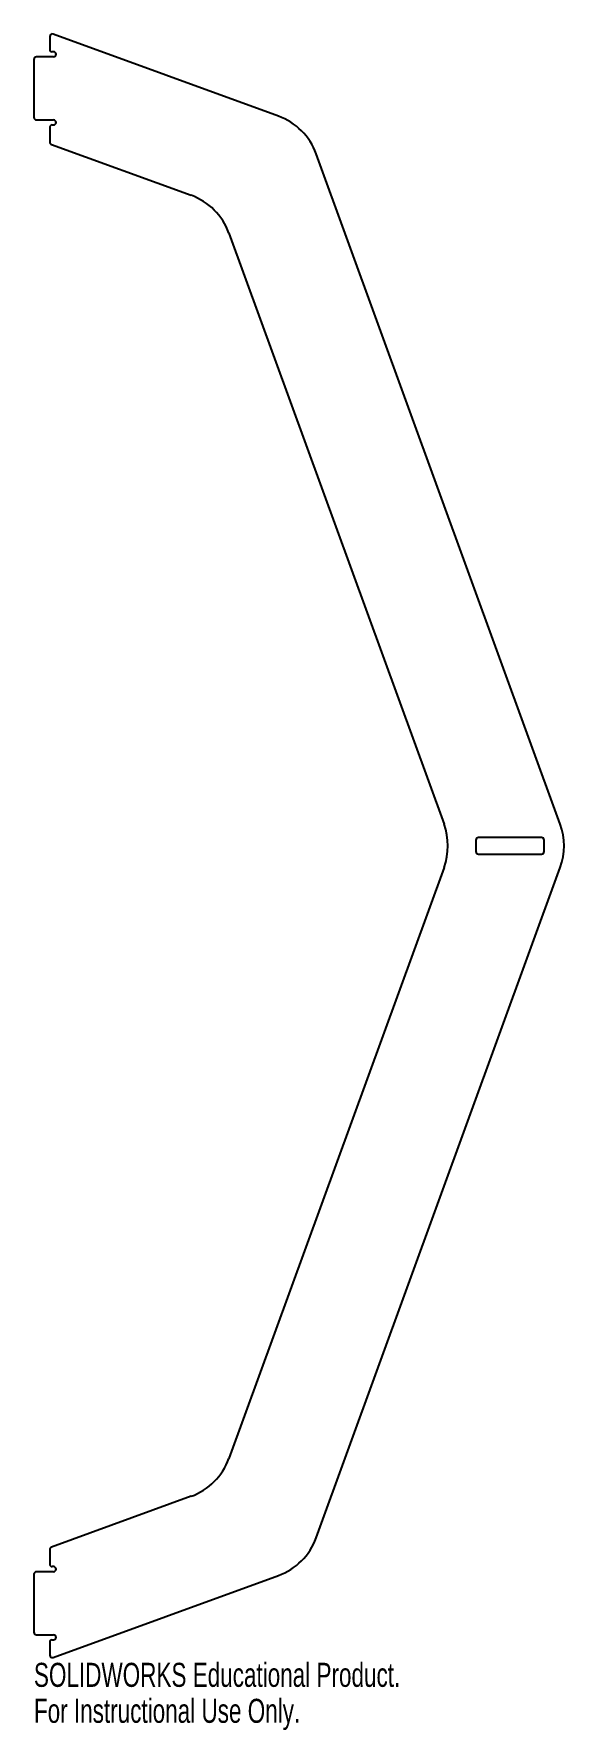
# Model space of a CAD drawing. Header units: inches. Extents: x 4.5 to 8.7, y -7 to 6.4.
import ezdxf

# ---------------------------------------------------------------- set-up
doc = ezdxf.new("R2010")
doc.units = ezdxf.units.IN
doc.header["$MEASUREMENT"] = 0
doc.styles.add('SLDTEXTSTYLE0', font='TXT', dxfattribs={"width": 0.7})

msp = doc.modelspace()

# ---------------------------------------------------------------- linework, layer by layer
at = {"color": 7, "linetype": 'Continuous', "lineweight": 25}
for p, q in [((4.625, 6.411), (4.625, 6.31)), ((6.436, 5.781), (4.652, 6.43)), ((4.5, 6.23), (4.5, 5.77)), ((4.655, 6.25), (4.52, 6.25)), ((4.655, 6.29), (4.645, 6.29)), ((4.52, 5.75), (4.655, 5.75)), ((4.625, 5.69), (4.625, 5.574)), ((4.645, 5.71), (4.655, 5.71)), ((4.638, 5.555), (5.745, 5.153)), ((8.668, 0.171), (6.735, 5.482)), ((6.043, 4.854), (7.748, 0.171)), ((8, 0.046), (8, -0.046)), ((8.52, 0.066), (8.02, 0.066)), ((8.54, -0.046), (8.54, 0.046)), ((8.02, -0.066), (8.52, -0.066)), ((7.748, -0.171), (6.043, -4.854)), ((6.735, -5.482), (8.668, -0.171)), ((5.745, -5.153), (4.638, -5.555)), ((4.625, -5.574), (4.625, -5.69)), ((4.5, -5.77), (4.5, -6.23)), ((4.655, -5.75), (4.52, -5.75)), ((4.655, -5.71), (4.645, -5.71)), ((4.652, -6.43), (6.436, -5.781)), ((4.52, -6.25), (4.655, -6.25)), ((4.625, -6.31), (4.625, -6.411)), ((4.645, -6.29), (4.655, -6.29))]:
    msp.add_line(p, q, dxfattribs=at)
for centre, radius, start, end in [((4.645, 6.411), 0.02, 70, 180), ((4.52, 6.23), 0.02, 90, 180), ((4.645, 6.31), 0.02, 180, 270), ((4.655, 6.27), 0.02, 270, 90), ((6.265, 5.311), 0.5, 20, 70), ((4.52, 5.77), 0.02, 180, 270), ((4.645, 5.69), 0.02, 90, 180), ((4.655, 5.73), 0.02, 270, 90), ((4.645, 5.574), 0.02, 180, 250), ((5.574, 4.683), 0.5, 20, 70), ((7.278, 0), 0.5, 340, 20), ((8.198, 0), 0.5, 340, 20), ((8.02, 0.046), 0.02, 90, 180), ((8.52, 0.046), 0.02, 0, 90), ((8.02, -0.046), 0.02, 180, 270), ((8.52, -0.046), 0.02, 270, 0), ((5.574, -4.683), 0.5, 290, 340), ((6.265, -5.311), 0.5, 290, 340), ((4.645, -5.574), 0.02, 110, 180), ((4.52, -5.77), 0.02, 90, 180), ((4.645, -5.69), 0.02, 180, 270), ((4.655, -5.73), 0.02, 270, 90), ((4.52, -6.23), 0.02, 180, 270), ((4.645, -6.31), 0.02, 90, 180), ((4.655, -6.27), 0.02, 270, 90), ((4.645, -6.411), 0.02, 180, 290)]:
    msp.add_arc(centre, radius, start, end, dxfattribs=at)

# ---------------------------------------------------------------- texts
at = {"color": 7, "linetype": 'Continuous', "char_height": 0.1903, "attachment_point": 1, "style": 'SLDTEXTSTYLE0'}
for s, insert in [('SOLIDWORKS Educational Product.', (4.5, -6.472)), ('For Instructional Use Only.', (4.5, -6.757))]:
    msp.add_mtext(s, dxfattribs=dict(at, insert=insert))

doc.saveas('drawing.dxf')
